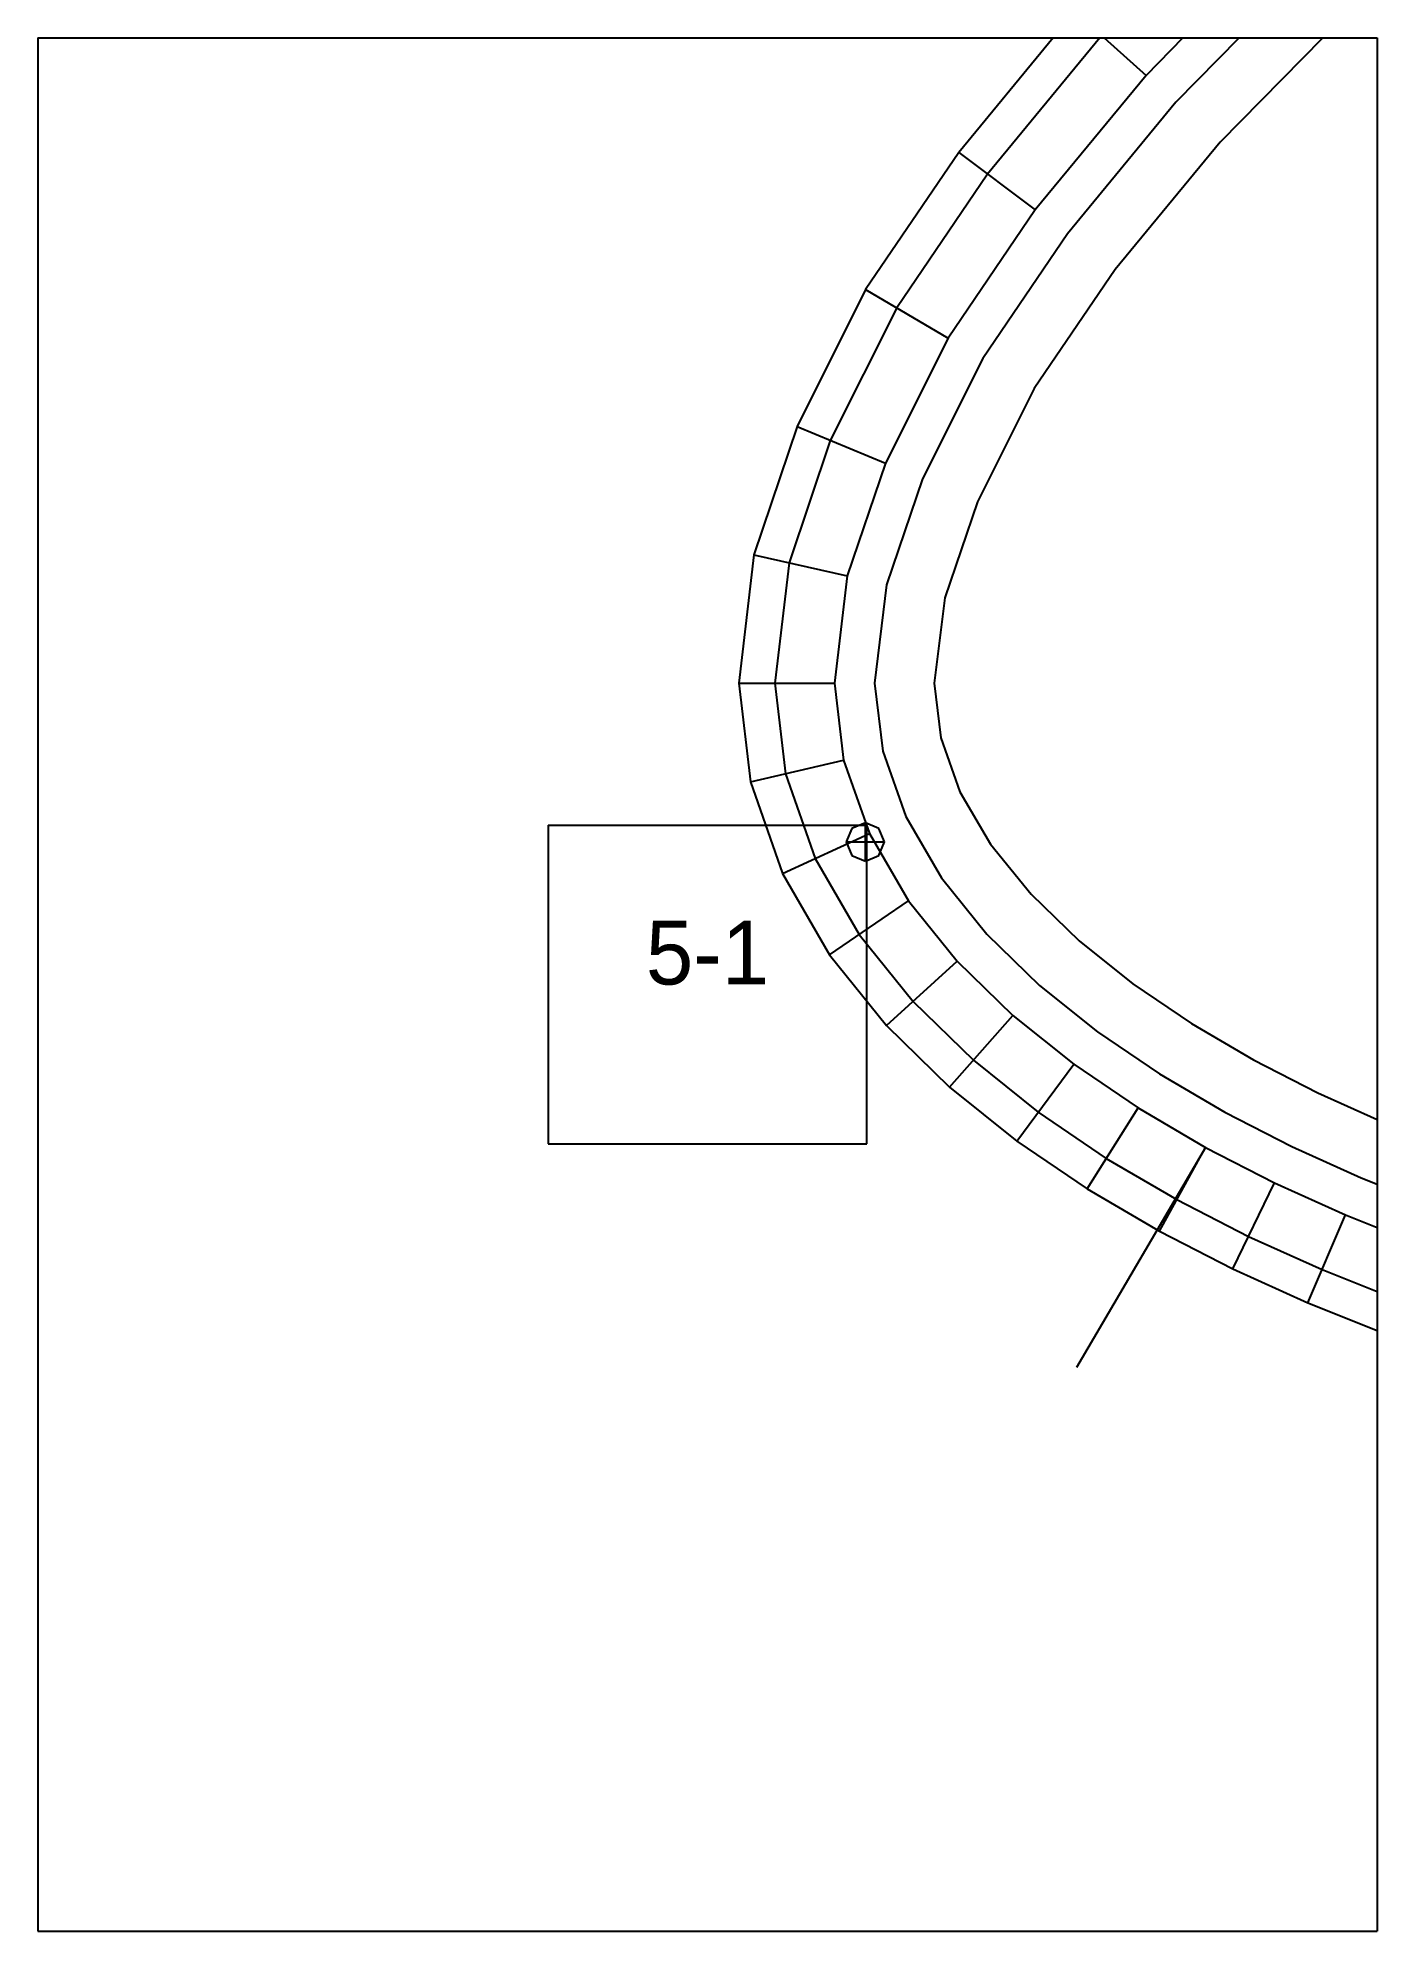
# Paper-space layout 'Plan 5-1' of a CAD drawing. Header units: metres, sheet in millimetres. Extents: x 0 to 210, y 0 to 297.
# The model-space entities are those that its viewports show. They can reach past a viewport. Long polylines and large blocks are cut down to what shows.
import ezdxf
from ezdxf.enums import TextEntityAlignment as Align

# ---------------------------------------------------------------- set-up
doc = ezdxf.new("R2010")
doc.units = ezdxf.units.M
for name, color, linetype in [('default', 7, 'Continuous'), ('TEXTLAYER', 7, 'Continuous'), ('VIEWPORTS', 7, 'Continuous')]:
    doc.layers.add(name, color=color, linetype=linetype)

msp = doc.modelspace()

# ---------------------------------------------------------------- linework, layer by layer
at = {"color": 9}
for p, q in [((0, -891), (0, -1188)), ((210, -891), (210, -1188)), ((210, -891), (210, -1188)), ((0, -1188), (210, -1188)), ((0, -1188), (210, -1188)), ((0, -1188), (0, -1485)), ((210, -1188), (420, -1188)), ((210, -1188), (210, -1485)), ((210, -1188), (420, -1188)), ((210, -1188), (210, -1485)), ((80, -1311.5), (130, -1311.5)), ((80, -1311.5), (80, -1361.5)), ((130, -1361.5), (130, -1311.5)), ((80, -1361.5), (130, -1361.5)), ((0, -1485), (210, -1485)), ((0, -1485), (210, -1485)), ((0, -1485), (0, -1782)), ((210, -1485), (420, -1485)), ((210, -1485), (210, -1782)), ((210, -1485), (420, -1485)), ((210, -1485), (210, -1782))]:
    msp.add_line(p, q, dxfattribs=at)
at = {"layer": 'default', "color": 7, "linetype": 'Continuous'}
for p, q in [((188.33, -1165.73), (166.82, -1187.64)), ((194.75, -1172.53), (173.77, -1193.89)), ((194.75, -1172.53), (173.77, -1193.89)), ((199.07, -1177.11), (178.46, -1198.11)), ((162.62, -1183.86), (144.4, -1205.98)), ((162.62, -1183.86), (173.77, -1193.89)), ((205.49, -1183.91), (185.41, -1204.36)), ((166.82, -1187.64), (148.92, -1209.36)), ((173.77, -1193.89), (156.4, -1214.97)), ((173.77, -1193.89), (156.4, -1214.97)), ((178.46, -1198.11), (161.45, -1218.75)), ((185.41, -1204.36), (168.93, -1224.35)), ((144.4, -1205.98), (129.8, -1227.5)), ((144.4, -1205.98), (156.4, -1214.97)), ((148.92, -1209.36), (134.68, -1230.36)), ((156.4, -1214.97), (142.74, -1235.09)), ((156.4, -1214.97), (142.74, -1235.09)), ((161.45, -1218.75), (148.17, -1238.28)), ((168.93, -1224.35), (156.24, -1243.01)), ((129.8, -1227.5), (119.04, -1248.97)), ((129.8, -1227.5), (142.74, -1235.09)), ((134.68, -1230.36), (124.26, -1251.14)), ((142.74, -1235.09), (132.89, -1254.74)), ((142.74, -1235.09), (132.89, -1254.74)), ((148.17, -1238.28), (138.7, -1257.17)), ((156.24, -1243.01), (147.33, -1260.77)), ((119.04, -1248.97), (112.29, -1269.09)), ((119.04, -1248.97), (132.89, -1254.74)), ((124.26, -1251.14), (117.8, -1270.33)), ((132.89, -1254.74), (126.92, -1272.4)), ((132.89, -1254.74), (126.92, -1272.4)), ((138.7, -1257.17), (133.07, -1273.79)), ((147.33, -1260.77), (142.19, -1275.85)), ((112.29, -1269.09), (109.9, -1289.23)), ((112.29, -1269.09), (126.92, -1272.4)), ((117.8, -1270.33), (115.55, -1289.23)), ((126.92, -1272.4), (124.9, -1289.23)), ((126.92, -1272.4), (124.9, -1289.23)), ((133.07, -1273.79), (131.2, -1289.23)), ((142.19, -1275.85), (140.55, -1289.23)), ((109.9, -1289.23), (124.9, -1289.23)), ((109.9, -1289.23), (111.72, -1304.71)), ((115.55, -1289.23), (117.22, -1303.44)), ((124.9, -1289.23), (126.33, -1301.32)), ((124.9, -1289.23), (126.33, -1301.32)), ((131.2, -1289.23), (132.47, -1299.9)), ((140.55, -1289.23), (141.57, -1297.78)), ((141.57, -1297.78), (144.59, -1306.25)), ((132.47, -1299.9), (136.1, -1310.17)), ((111.72, -1304.71), (126.33, -1301.32)), ((117.22, -1303.44), (121.89, -1316.73)), ((126.33, -1301.32), (130.38, -1312.81)), ((126.33, -1301.32), (130.38, -1312.81)), ((111.72, -1304.71), (116.76, -1319.1)), ((144.59, -1306.25), (149.4, -1314.49)), ((127.64, -1312.02), (126.76, -1314.14)), ((129.76, -1311.14), (127.64, -1312.02)), ((131.89, -1312.02), (129.76, -1311.14)), ((129.76, -1317.14), (129.76, -1311.14)), ((132.76, -1314.14), (131.89, -1312.02)), ((136.1, -1310.17), (141.7, -1319.79)), ((116.76, -1319.1), (130.38, -1312.81)), ((126.76, -1314.14), (127.64, -1316.26)), ((126.76, -1314.14), (132.76, -1314.14)), ((130.38, -1312.81), (136.51, -1323.36)), ((130.38, -1312.81), (136.51, -1323.36)), ((131.89, -1316.26), (132.76, -1314.14)), ((149.4, -1314.49), (155.73, -1322.33)), ((121.89, -1316.73), (128.8, -1328.65)), ((127.64, -1316.26), (129.76, -1317.14)), ((129.76, -1317.14), (131.89, -1316.26)), ((116.76, -1319.1), (124.14, -1331.86)), ((141.7, -1319.79), (148.82, -1328.62)), ((124.14, -1331.86), (136.51, -1323.36)), ((136.51, -1323.36), (144.16, -1332.86)), ((136.51, -1323.36), (144.16, -1332.86)), ((155.73, -1322.33), (163.27, -1329.65)), ((128.8, -1328.65), (137.24, -1339.15)), ((148.82, -1328.62), (157.07, -1336.65)), ((163.27, -1329.65), (171.72, -1336.42)), ((124.14, -1331.86), (133.06, -1342.95)), ((133.06, -1342.95), (144.16, -1332.86)), ((144.16, -1332.86), (152.9, -1341.37)), ((144.16, -1332.86), (152.9, -1341.37)), ((171.72, -1336.42), (180.87, -1342.63)), ((137.24, -1339.15), (146.71, -1348.38)), ((157.07, -1336.65), (166.17, -1343.94)), ((142.97, -1352.61), (152.9, -1341.37)), ((152.9, -1341.37), (162.42, -1349.01)), ((152.9, -1341.37), (162.42, -1349.01)), ((133.06, -1342.95), (142.97, -1352.61)), ((166.17, -1343.94), (175.88, -1350.53)), ((180.87, -1342.63), (190.61, -1348.33)), ((146.71, -1348.38), (156.87, -1356.53)), ((190.61, -1348.33), (200.71, -1353.5)), ((153.51, -1361.07), (162.42, -1349.01)), ((162.42, -1349.01), (172.52, -1355.86)), ((162.42, -1349.01), (172.52, -1355.86)), ((175.88, -1350.53), (186.11, -1356.52)), ((142.97, -1352.61), (153.51, -1361.07)), ((200.71, -1353.5), (211.17, -1358.23)), ((156.87, -1356.53), (167.53, -1363.77)), ((164.51, -1368.54), (172.52, -1355.86)), ((172.52, -1355.86), (183.08, -1362.05)), ((172.52, -1355.86), (183.08, -1362.05)), ((186.11, -1356.52), (196.65, -1361.93)), ((211.17, -1358.23), (221.91, -1362.53)), ((153.51, -1361.07), (164.51, -1368.54)), ((183.08, -1362.05), (162.87, -1396.56)), ((175.87, -1375.2), (183.08, -1362.05)), ((183.08, -1362.05), (193.91, -1367.6)), ((183.08, -1362.05), (193.91, -1367.6)), ((196.65, -1361.93), (207.51, -1366.83)), ((167.53, -1363.77), (178.58, -1370.24)), ((164.51, -1368.54), (175.87, -1375.2)), ((187.4, -1381.11), (193.91, -1367.6)), ((193.91, -1367.6), (205.04, -1372.63)), ((193.91, -1367.6), (205.04, -1372.63)), ((207.51, -1366.83), (218.6, -1371.28)), ((178.58, -1370.24), (189.85, -1376.02)), ((199.16, -1386.43), (205.04, -1372.63)), ((205.04, -1372.63), (216.37, -1377.17)), ((205.04, -1372.63), (216.37, -1377.17)), ((175.87, -1375.2), (187.4, -1381.11)), ((189.85, -1376.02), (201.37, -1381.23)), ((211.06, -1391.2), (216.37, -1377.17)), ((187.4, -1381.11), (199.16, -1386.43)), ((201.37, -1381.23), (213.06, -1385.91)), ((199.16, -1386.43), (211.06, -1391.2)), ((211.06, -1391.2), (223.37, -1395.58))]:
    msp.add_line(p, q, dxfattribs=at)

# ---------------------------------------------------------------- texts
at = {"layer": 'TEXTLAYER', "color": 1}
msp.add_text('5-1', height=10, dxfattribs=at).set_placement((105, -1336.5), align=Align.CENTER)

psp = doc.layouts.new('Plan 5-1')

# ---------------------------------------------------------------- viewports
at = {"layer": 'VIEWPORTS'}
psp.add_viewport(center=(105, 148.5), size=(210, 297), view_center_point=(105, -1336.5), view_height=297, dxfattribs=at)

doc.saveas('drawing.dxf')
